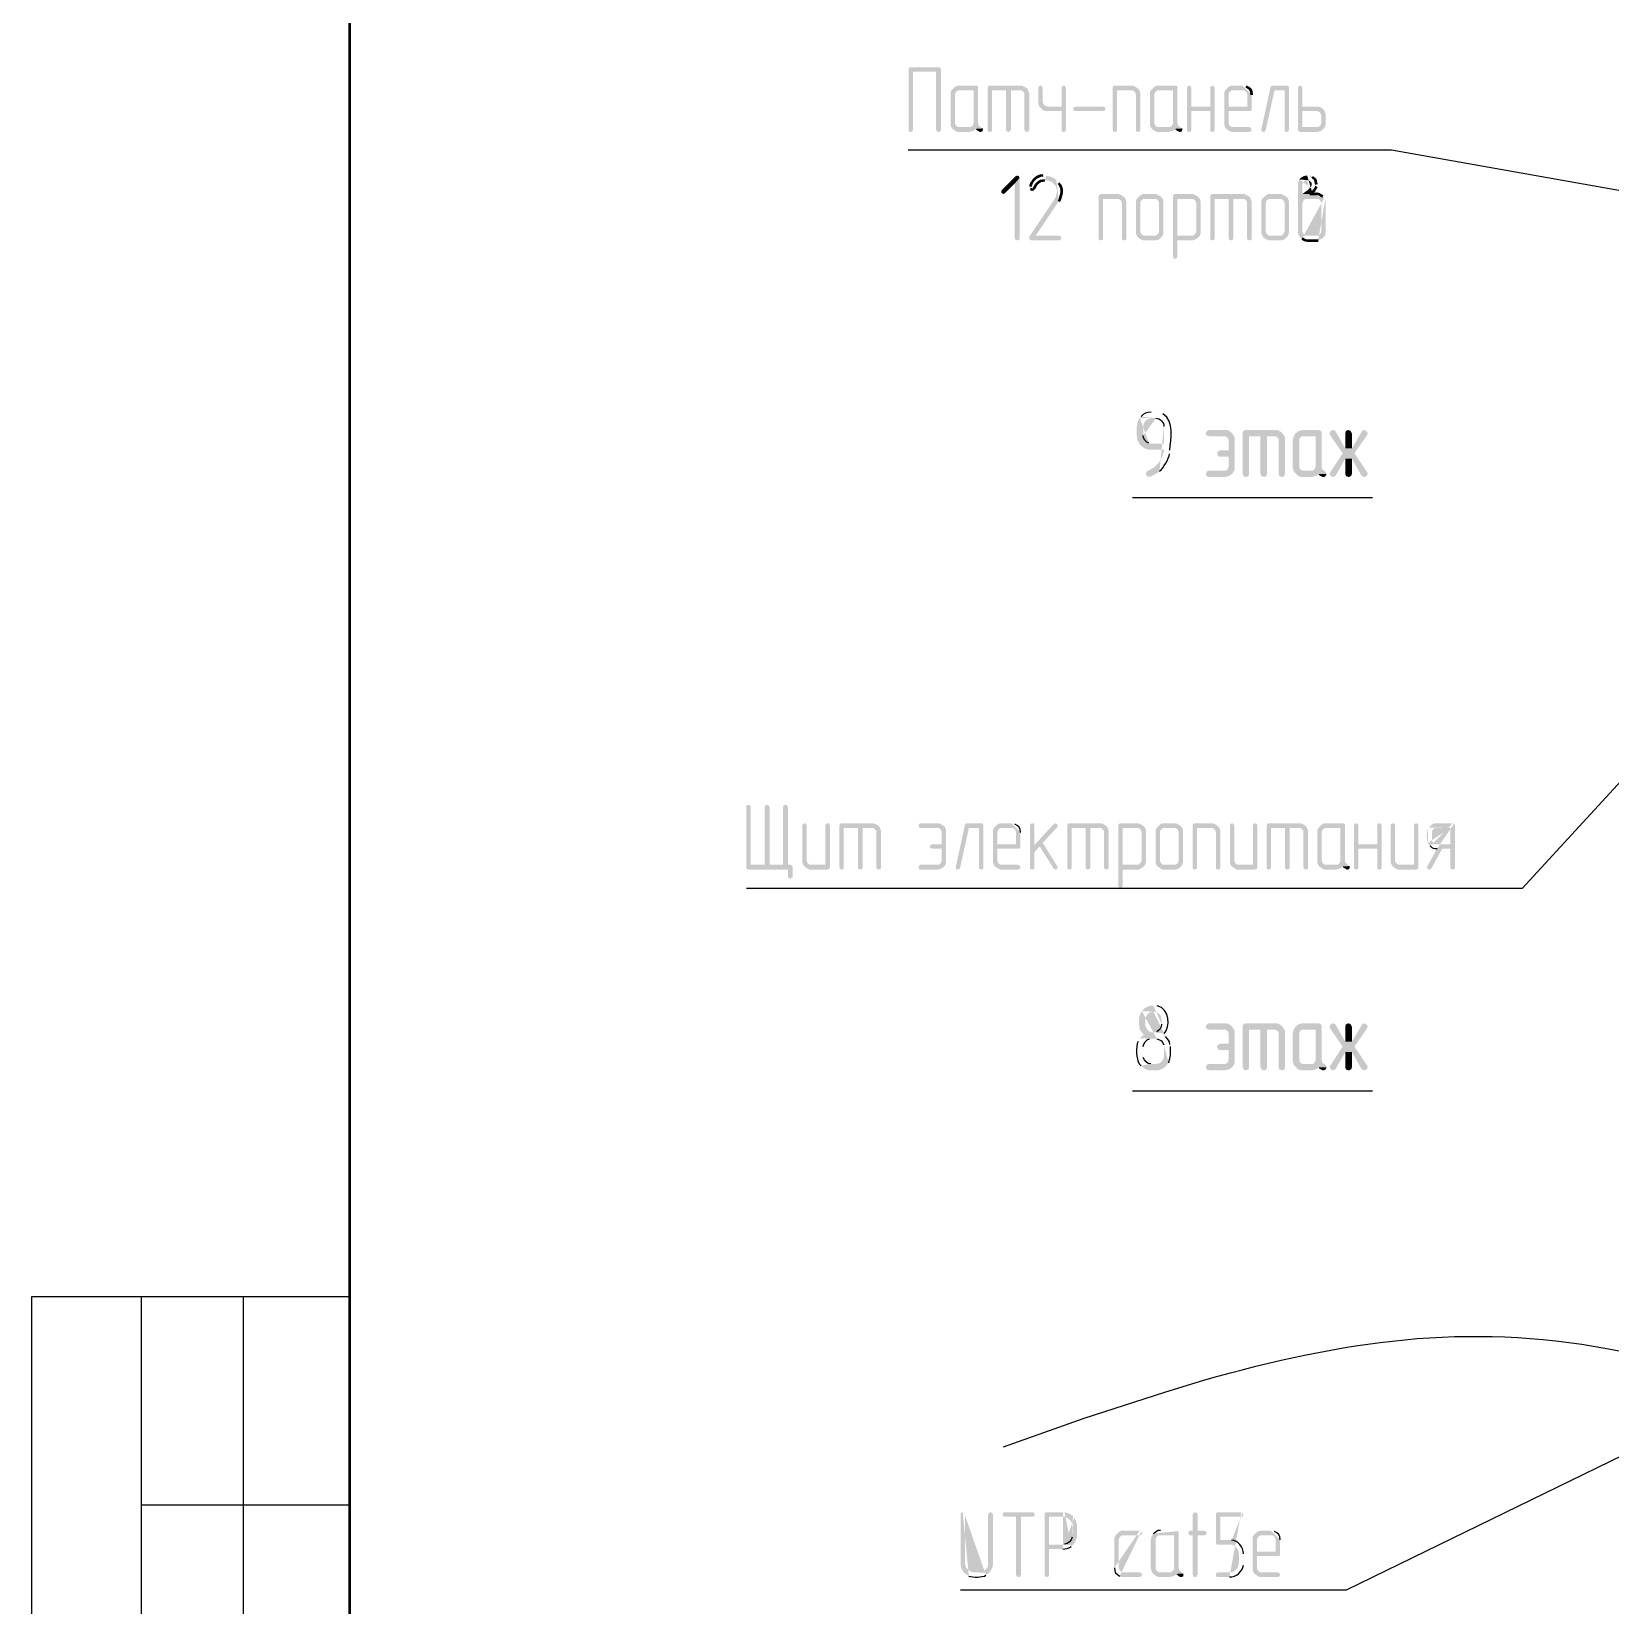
# Model space of a CAD drawing. Header units: millimetres. Extents: x -211 to 10565, y -2293 to 2244.
# Drawn here: x 4308.1 to 4384.6, y -606 to -529.9 of the extents above; entities that cross this region are included whole.
import ezdxf

# ---------------------------------------------------------------- set-up
doc = ezdxf.new("R2010")
doc.units = ezdxf.units.MM
doc.layers.add('PDF _Геометрия', color=7, linetype='Continuous')
doc.layers.add('PDF _Сплошная заливка', color=7, linetype='Continuous')

msp = doc.modelspace()

# ---------------------------------------------------------------- hatches: boundary and pattern name
at = {"layer": 'PDF _Сплошная заливка', "transparency": 33554559}
for points in [[(4352.052, -531.587), (4350.677, -531.587), (4350.613, -531.608), (4350.592, -531.693), (4350.592, -534.613), (4350.613, -534.698), (4350.698, -534.719), (4350.783, -534.698), (4350.804, -534.613), (4350.804, -531.799), (4351.925, -531.799), (4352.158, -531.693), (4352.158, -531.672), (4352.116, -531.608)], [(4352.158, -531.693), (4351.925, -531.799), (4351.925, -534.613), (4351.968, -534.698), (4352.052, -534.719), (4352.116, -534.698), (4352.137, -534.698), (4352.158, -534.613)], [(4353.851, -532.476), (4352.962, -532.476), (4352.878, -532.518), (4352.814, -532.561), (4352.751, -532.624), (4352.687, -532.688), (4353.745, -532.709), (4353.745, -534.275), (4353.724, -534.359), (4353.682, -534.423), (4353.597, -534.486), (4353.068, -534.486), (4354.105, -534.507), (4354.063, -534.465), (4353.999, -534.402), (4353.978, -534.359), (4353.957, -534.275), (4353.957, -532.561), (4353.936, -532.497)], [(4355.988, -532.476), (4354.507, -532.476), (4354.443, -532.518), (4354.422, -532.582), (4354.422, -534.613), (4354.443, -534.698), (4354.528, -534.719), (4354.613, -534.698), (4354.634, -534.613), (4354.634, -532.709), (4355.988, -532.709), (4356.369, -532.666), (4356.306, -532.603), (4356.242, -532.561), (4356.157, -532.518), (4356.073, -532.476)], [(4356.983, -532.476), (4356.898, -532.518), (4356.877, -532.582), (4356.877, -533.344), (4356.898, -533.428), (4356.94, -533.513), (4357.321, -533.492), (4357.237, -533.471), (4357.152, -533.428), (4357.11, -533.344), (4357.088, -533.259), (4357.088, -532.582), (4357.046, -532.497)], [(4358.104, -532.476), (4358.02, -532.518), (4357.998, -532.582), (4357.998, -533.492), (4357.321, -533.492), (4356.94, -533.513), (4357.004, -533.576), (4357.067, -533.64), (4357.131, -533.682), (4357.215, -533.703), (4357.998, -533.703), (4357.998, -534.613), (4358.02, -534.698), (4358.104, -534.719), (4358.189, -534.698), (4358.21, -534.613), (4358.21, -532.582), (4358.168, -532.497)], [(4361.363, -532.476), (4360.559, -532.476), (4360.495, -532.518), (4360.474, -532.582), (4360.474, -534.613), (4360.495, -534.698), (4360.58, -534.719), (4360.665, -534.698), (4360.686, -534.613), (4360.686, -532.709), (4361.363, -532.709), (4361.744, -532.666), (4361.68, -532.603), (4361.617, -532.561), (4361.448, -532.476)], [(4363.5, -532.476), (4362.611, -532.476), (4362.527, -532.518), (4362.463, -532.561), (4362.4, -532.624), (4362.336, -532.688), (4363.394, -532.709), (4363.394, -534.275), (4363.373, -534.359), (4363.331, -534.423), (4363.246, -534.486), (4362.717, -534.486), (4363.754, -534.507), (4363.712, -534.465), (4363.648, -534.402), (4363.627, -534.359), (4363.606, -534.275), (4363.606, -532.561), (4363.585, -532.497)], [(4364.177, -532.476), (4364.093, -532.518), (4364.071, -532.582), (4364.071, -534.613), (4364.093, -534.698), (4364.177, -534.719), (4364.262, -534.698), (4364.283, -534.613), (4364.283, -533.703), (4365.193, -533.703), (4364.283, -533.492), (4364.283, -532.582), (4364.241, -532.497)], [(4365.299, -532.476), (4365.214, -532.518), (4365.193, -532.582), (4365.193, -533.492), (4364.283, -533.492), (4365.193, -533.703), (4365.193, -534.613), (4365.214, -534.698), (4365.299, -534.719), (4365.383, -534.698), (4365.405, -534.613), (4365.405, -532.582), (4365.362, -532.497)], [(4368.896, -532.476), (4368.219, -532.476), (4368.155, -532.497), (4368.113, -532.561), (4367.669, -534.592), (4367.669, -534.613), (4367.69, -534.698), (4367.774, -534.719), (4367.838, -534.698), (4367.88, -534.634), (4368.303, -532.709), (4368.79, -532.709), (4369.002, -532.582), (4369.002, -532.561), (4368.981, -532.497)], [(4369.002, -532.582), (4368.79, -532.709), (4368.79, -534.613), (4368.811, -534.698), (4368.896, -534.719), (4368.981, -534.698), (4369.002, -534.613)], [(4369.552, -532.476), (4369.467, -532.518), (4369.446, -532.582), (4369.446, -534.634), (4369.467, -534.698), (4369.552, -534.719), (4370.42, -534.719), (4370.504, -534.677), (4370.589, -534.656), (4370.716, -534.529), (4369.658, -534.486), (4369.658, -533.703), (4370.335, -533.703), (4370.716, -533.682), (4370.589, -533.555), (4370.504, -533.513), (4370.42, -533.492), (4369.658, -533.492), (4369.658, -532.582), (4369.615, -532.497)], [(4352.687, -532.688), (4352.645, -532.751), (4352.624, -532.836), (4352.624, -534.359), (4352.645, -534.444), (4352.687, -534.529), (4352.751, -534.592), (4352.814, -534.634), (4352.878, -534.677), (4352.962, -534.719), (4353.534, -534.719), (4353.703, -534.677), (4353.787, -534.634), (4353.851, -534.571), (4354.189, -534.55), (4354.105, -534.507), (4353.068, -534.486), (4352.983, -534.486), (4352.899, -534.423), (4352.856, -534.359), (4352.835, -534.275), (4352.835, -532.92), (4352.856, -532.836), (4352.899, -532.772), (4352.983, -532.709), (4353.745, -532.709)], [(4355.544, -532.709), (4355.311, -532.709), (4355.311, -534.613), (4355.353, -534.698), (4355.417, -534.719), (4355.501, -534.698), (4355.544, -534.613)], [(4356.369, -532.666), (4355.988, -532.709), (4356.073, -532.709), (4356.2, -532.836), (4356.2, -534.613), (4356.242, -534.698), (4356.327, -534.719), (4356.39, -534.698), (4356.411, -534.698), (4356.432, -534.613), (4356.432, -532.836), (4356.39, -532.751)], [(4361.744, -532.666), (4361.363, -532.709), (4361.448, -532.709), (4361.532, -532.772), (4361.574, -532.836), (4361.596, -532.92), (4361.596, -534.613), (4361.617, -534.698), (4361.701, -534.719), (4361.786, -534.698), (4361.807, -534.613), (4361.807, -532.836), (4361.786, -532.751)], [(4362.336, -532.688), (4362.294, -532.751), (4362.273, -532.836), (4362.273, -534.359), (4362.294, -534.444), (4362.336, -534.529), (4362.4, -534.592), (4362.463, -534.634), (4362.527, -534.677), (4362.611, -534.719), (4363.183, -534.719), (4363.352, -534.677), (4363.437, -534.634), (4363.5, -534.571), (4363.839, -534.55), (4363.754, -534.507), (4362.717, -534.486), (4362.632, -534.486), (4362.548, -534.423), (4362.506, -534.359), (4362.484, -534.275), (4362.484, -532.92), (4362.506, -532.836), (4362.548, -532.772), (4362.632, -532.709), (4363.394, -532.709)], [(4365.934, -532.688), (4365.891, -532.751), (4365.87, -532.836), (4365.87, -534.359), (4365.891, -534.444), (4365.934, -534.529), (4365.997, -534.592), (4366.06, -534.634), (4366.145, -534.677), (4366.209, -534.719), (4367.097, -534.719), (4367.182, -534.677), (4367.203, -534.613), (4367.161, -534.529), (4367.097, -534.486), (4366.23, -534.486), (4366.145, -534.423), (4366.103, -534.359), (4366.082, -534.275), (4366.082, -533.703), (4367.118, -533.703), (4367.182, -533.682), (4367.203, -533.598), (4366.082, -533.492), (4366.082, -532.92), (4366.103, -532.836), (4366.145, -532.772), (4366.23, -532.709), (4366.759, -532.709)], [(4360.009, -533.703), (4358.675, -533.703), (4358.591, -533.682), (4358.549, -533.598), (4358.591, -533.534), (4358.654, -533.492), (4360.009, -533.492), (4360.093, -533.513), (4360.114, -533.598), (4360.093, -533.682)], [(4370.716, -533.682), (4370.335, -533.703), (4370.42, -533.724), (4370.504, -533.767), (4370.546, -533.851), (4370.568, -533.936), (4370.568, -534.275), (4370.546, -534.359), (4370.504, -534.423), (4370.42, -534.486), (4369.658, -534.486), (4370.716, -534.529), (4370.758, -534.444), (4370.779, -534.359), (4370.779, -533.851), (4370.758, -533.767)], [(4354.189, -534.55), (4353.851, -534.571), (4353.872, -534.613), (4353.936, -534.656), (4353.978, -534.677), (4354.041, -534.719), (4354.084, -534.719), (4354.168, -534.698), (4354.189, -534.613)], [(4363.839, -534.55), (4363.5, -534.571), (4363.521, -534.613), (4363.585, -534.656), (4363.627, -534.677), (4363.691, -534.719), (4363.733, -534.719), (4363.817, -534.698), (4363.839, -534.613)], [(4355.861, -536.835), (4355.777, -536.856), (4355.099, -537.533), (4355.078, -537.618), (4355.099, -537.681), (4355.184, -537.724), (4355.269, -537.681), (4355.734, -537.216), (4355.967, -536.941), (4355.925, -536.856)], [(4355.967, -536.941), (4355.734, -537.216), (4355.734, -539.861), (4355.777, -539.946), (4355.861, -539.967), (4355.925, -539.946), (4355.946, -539.946), (4355.967, -539.861)], [(4360.686, -537.724), (4359.882, -537.724), (4359.818, -537.766), (4359.797, -537.83), (4359.797, -539.861), (4359.818, -539.946), (4359.903, -539.967), (4359.987, -539.946), (4360.009, -539.861), (4360.009, -537.957), (4360.686, -537.957), (4361.067, -537.914), (4361.003, -537.851), (4360.94, -537.808), (4360.77, -537.724)], [(4361.067, -537.914), (4360.686, -537.957), (4360.77, -537.957), (4360.855, -538.02), (4360.897, -538.084), (4360.918, -538.168), (4360.918, -539.861), (4360.94, -539.946), (4361.024, -539.967), (4361.109, -539.946), (4361.13, -539.861), (4361.13, -538.084), (4361.109, -537.999)], [(4361.659, -537.935), (4361.617, -537.999), (4361.596, -538.084), (4361.596, -539.607), (4361.617, -539.692), (4361.659, -539.776), (4362.04, -539.734), (4361.955, -539.734), (4361.871, -539.671), (4361.828, -539.607), (4361.807, -539.522), (4361.807, -538.168), (4361.828, -538.084), (4361.871, -538.02), (4361.955, -537.957), (4362.484, -537.957)], [(4362.484, -537.724), (4361.934, -537.724), (4361.85, -537.766), (4361.786, -537.808), (4361.659, -537.935), (4362.484, -537.957), (4362.569, -537.957), (4362.654, -538.02), (4362.696, -538.084), (4362.717, -538.168), (4362.717, -539.522), (4362.696, -539.607), (4362.654, -539.671), (4362.569, -539.734), (4362.04, -539.734), (4361.659, -539.776), (4361.723, -539.84), (4361.786, -539.882), (4361.85, -539.924), (4361.934, -539.967), (4362.569, -539.967), (4362.654, -539.946), (4362.738, -539.903), (4362.802, -539.84), (4362.865, -539.776), (4362.908, -539.692), (4362.929, -539.607), (4362.929, -538.084), (4362.908, -537.999), (4362.865, -537.914), (4362.802, -537.851), (4362.738, -537.808), (4362.569, -537.724)], [(4364.283, -537.724), (4363.479, -537.724), (4363.415, -537.766), (4363.394, -537.83), (4363.394, -540.75), (4363.415, -540.834), (4363.5, -540.856), (4363.564, -540.834), (4363.606, -540.75), (4363.606, -539.967), (4364.368, -539.967), (4364.537, -539.882), (4364.6, -539.84), (4364.664, -539.776), (4363.606, -539.734), (4363.606, -537.957), (4364.283, -537.957), (4364.664, -537.914), (4364.6, -537.851), (4364.537, -537.808), (4364.368, -537.724)], [(4364.664, -537.914), (4364.283, -537.957), (4364.368, -537.957), (4364.452, -538.02), (4364.495, -538.084), (4364.516, -538.168), (4364.516, -539.522), (4364.495, -539.607), (4364.368, -539.734), (4363.606, -539.734), (4364.664, -539.776), (4364.706, -539.692), (4364.727, -539.607), (4364.727, -538.084), (4364.706, -537.999)], [(4366.759, -537.724), (4365.278, -537.724), (4365.214, -537.766), (4365.193, -537.83), (4365.193, -539.861), (4365.214, -539.946), (4365.299, -539.967), (4365.383, -539.946), (4365.405, -539.861), (4365.405, -537.957), (4366.759, -537.957), (4367.14, -537.914), (4367.076, -537.851), (4367.013, -537.808), (4366.843, -537.724)], [(4366.314, -537.957), (4366.082, -537.957), (4366.082, -539.861), (4366.124, -539.946), (4366.187, -539.967), (4366.272, -539.946), (4366.314, -539.861)], [(4367.14, -537.914), (4366.759, -537.957), (4366.843, -537.957), (4366.97, -538.084), (4366.97, -539.861), (4367.013, -539.946), (4367.097, -539.967), (4367.161, -539.946), (4367.182, -539.946), (4367.203, -539.861), (4367.203, -538.084), (4367.161, -537.999)], [(4367.732, -537.935), (4367.69, -537.999), (4367.669, -538.084), (4367.669, -539.607), (4367.69, -539.692), (4367.732, -539.776), (4368.113, -539.734), (4368.028, -539.734), (4367.944, -539.671), (4367.901, -539.607), (4367.88, -539.522), (4367.88, -538.168), (4367.901, -538.084), (4367.944, -538.02), (4368.028, -537.957), (4368.557, -537.957)], [(4368.557, -537.724), (4368.007, -537.724), (4367.923, -537.766), (4367.859, -537.808), (4367.732, -537.935), (4368.557, -537.957), (4368.642, -537.957), (4368.727, -538.02), (4368.769, -538.084), (4368.79, -538.168), (4368.79, -539.522), (4368.769, -539.607), (4368.727, -539.671), (4368.642, -539.734), (4368.113, -539.734), (4367.732, -539.776), (4367.796, -539.84), (4367.923, -539.924), (4368.007, -539.967), (4368.642, -539.967), (4368.727, -539.946), (4368.811, -539.903), (4368.938, -539.776), (4368.981, -539.692), (4369.002, -539.607), (4369.002, -538.084), (4368.981, -537.999), (4368.938, -537.914), (4368.875, -537.851), (4368.811, -537.808), (4368.642, -537.724)], [(4365.912, -549.15), (4365.087, -549.15), (4365.024, -549.214), (4364.981, -549.299), (4364.981, -549.341), (4365.024, -549.404), (4365.045, -549.426), (4365.151, -549.447), (4365.912, -549.447), (4365.955, -549.468), (4366.018, -549.51), (4366.06, -549.552), (4366.082, -549.637), (4366.082, -550.124), (4365.68, -550.124), (4365.637, -550.145), (4365.574, -550.187), (4365.553, -550.208), (4365.531, -550.272), (4365.531, -550.314), (4365.574, -550.399), (4365.595, -550.42), (4365.68, -550.441), (4366.082, -550.441), (4366.082, -550.928), (4366.06, -550.991), (4366.018, -551.055), (4365.997, -551.076), (4365.912, -551.118), (4365.087, -551.118), (4365.024, -551.161), (4365.024, -551.182), (4364.981, -551.266), (4364.981, -551.288), (4365.024, -551.372), (4365.045, -551.393), (4365.151, -551.415), (4365.934, -551.415), (4366.018, -551.393), (4366.103, -551.372), (4366.166, -551.33), (4366.251, -551.266), (4366.272, -551.266), (4366.314, -551.182), (4366.357, -551.118), (4366.378, -551.034), (4366.378, -549.51), (4366.336, -549.426), (4366.251, -549.299), (4366.23, -549.277), (4366.145, -549.214), (4366.082, -549.172), (4365.997, -549.15)], [(4368.325, -549.15), (4366.907, -549.15), (4366.822, -549.172), (4366.78, -549.214), (4366.759, -549.299), (4366.759, -551.266), (4366.822, -551.393), (4366.843, -551.393), (4366.928, -551.415), (4366.949, -551.415), (4367.034, -551.372), (4367.055, -551.351), (4367.076, -551.266), (4367.076, -549.447), (4368.325, -549.447), (4368.769, -549.426), (4368.727, -549.362), (4368.663, -549.299), (4368.663, -549.277), (4368.579, -549.214), (4368.515, -549.172), (4368.43, -549.15)], [(4367.944, -549.447), (4367.626, -549.447), (4367.626, -551.266), (4367.648, -551.309), (4367.69, -551.393), (4367.711, -551.393), (4367.796, -551.415), (4367.817, -551.415), (4367.901, -551.372), (4367.923, -551.351), (4367.944, -551.266)], [(4368.769, -549.426), (4368.325, -549.447), (4368.388, -549.468), (4368.452, -549.51), (4368.494, -549.552), (4368.515, -549.637), (4368.515, -551.309), (4368.557, -551.393), (4368.579, -551.393), (4368.663, -551.415), (4368.706, -551.415), (4368.769, -551.372), (4368.79, -551.351), (4368.811, -551.266), (4368.811, -549.51)], [(4369.277, -549.383), (4369.235, -549.468), (4369.213, -549.552), (4369.192, -549.637), (4369.192, -550.97), (4369.213, -551.055), (4369.235, -551.139), (4369.277, -551.203), (4369.362, -551.288), (4369.425, -551.351), (4369.51, -551.393), (4369.594, -551.415), (4370.144, -551.415), (4370.229, -551.393), (4370.314, -551.372), (4370.377, -551.33), (4370.441, -551.266), (4370.822, -551.266), (4370.822, -551.245), (4370.779, -551.161), (4370.716, -551.118), (4369.679, -551.118), (4369.637, -551.097), (4369.552, -551.055), (4369.531, -551.013), (4369.51, -550.928), (4369.51, -549.574), (4369.552, -549.51), (4369.594, -549.468), (4369.679, -549.447), (4370.293, -549.447)], [(4370.441, -549.15), (4369.637, -549.15), (4369.552, -549.172), (4369.467, -549.193), (4369.404, -549.235), (4369.34, -549.299), (4369.319, -549.299), (4369.277, -549.383), (4370.293, -549.447), (4370.293, -550.928), (4370.271, -550.991), (4370.229, -551.055), (4370.208, -551.076), (4370.123, -551.118), (4369.679, -551.118), (4370.716, -551.118), (4370.695, -551.118), (4370.631, -551.055), (4370.61, -551.013), (4370.589, -550.928), (4370.589, -549.299), (4370.568, -549.214), (4370.525, -549.172)], [(4371.139, -549.15), (4371.097, -549.15), (4371.012, -549.214), (4370.97, -549.299), (4370.97, -549.341), (4370.991, -549.383), (4371.605, -550.272), (4372.049, -550.039), (4371.731, -550.039), (4371.266, -549.214), (4371.224, -549.172)], [(4372.641, -549.15), (4372.557, -549.172), (4372.536, -549.214), (4372.049, -550.039), (4371.605, -550.272), (4371.012, -551.182), (4370.97, -551.245), (4371.033, -551.372), (4371.054, -551.393), (4371.139, -551.415), (4371.202, -551.393), (4371.266, -551.351), (4371.731, -550.526), (4372.049, -550.526), (4372.176, -550.272), (4372.789, -549.383), (4372.811, -549.299), (4372.811, -549.256), (4372.747, -549.193), (4372.726, -549.172)], [(4371.88, -549.15), (4371.858, -549.15), (4371.774, -549.193), (4371.753, -549.214), (4371.731, -549.299), (4371.731, -550.039), (4372.049, -550.039), (4372.049, -549.299), (4372.028, -549.256), (4371.985, -549.193), (4371.964, -549.172)], [(4372.049, -550.526), (4371.731, -550.526), (4371.731, -551.309), (4371.795, -551.393), (4371.88, -551.415), (4371.922, -551.415), (4372.007, -551.372), (4372.028, -551.351), (4372.049, -551.266)], [(4372.176, -550.272), (4372.049, -550.526), (4372.514, -551.351), (4372.578, -551.393), (4372.641, -551.415), (4372.684, -551.415), (4372.747, -551.372), (4372.789, -551.351), (4372.811, -551.266), (4372.811, -551.224), (4372.789, -551.182)], [(4370.822, -551.266), (4370.441, -551.266), (4370.441, -551.288), (4370.504, -551.351), (4370.546, -551.372), (4370.631, -551.415), (4370.716, -551.415), (4370.779, -551.372), (4370.8, -551.351)], [(4342.847, -567.285), (4342.763, -567.306), (4342.742, -567.391), (4342.742, -570.332), (4342.763, -570.395), (4342.847, -570.417), (4344.752, -570.417), (4344.752, -570.755), (4344.794, -570.84), (4344.858, -570.861), (4344.942, -570.819), (4344.985, -570.755), (4344.985, -570.29), (4344.942, -570.205), (4344.858, -570.184), (4342.953, -570.184), (4342.953, -567.391), (4342.911, -567.306)], [(4343.736, -567.285), (4343.673, -567.306), (4343.63, -567.391), (4343.63, -570.184), (4342.953, -570.184), (4343.863, -570.184), (4343.863, -567.391), (4343.821, -567.306)], [(4344.646, -567.285), (4344.561, -567.306), (4344.519, -567.391), (4344.519, -570.184), (4343.863, -570.184), (4344.752, -570.184), (4344.752, -567.391), (4344.71, -567.306)], [(4345.556, -568.174), (4345.471, -568.216), (4345.45, -568.279), (4345.45, -570.057), (4345.471, -570.142), (4345.514, -570.226), (4345.895, -570.184), (4345.81, -570.184), (4345.725, -570.12), (4345.683, -570.057), (4345.662, -569.972), (4345.662, -568.279), (4345.62, -568.195)], [(4346.678, -568.174), (4346.593, -568.216), (4346.572, -568.279), (4346.572, -570.184), (4345.895, -570.184), (4345.514, -570.226), (4345.577, -570.29), (4345.641, -570.332), (4345.704, -570.374), (4345.789, -570.417), (4346.699, -570.417), (4346.762, -570.374), (4346.783, -570.311), (4346.783, -568.279), (4346.741, -568.195)], [(4348.815, -568.174), (4347.334, -568.174), (4347.27, -568.216), (4347.249, -568.279), (4347.249, -570.311), (4347.27, -570.395), (4347.355, -570.417), (4347.439, -570.395), (4347.46, -570.311), (4347.46, -568.406), (4348.815, -568.406), (4349.196, -568.364), (4349.132, -568.301), (4349.069, -568.258), (4348.899, -568.174)], [(4348.37, -568.406), (4348.138, -568.406), (4348.138, -570.311), (4348.18, -570.395), (4348.243, -570.417), (4348.328, -570.395), (4348.37, -570.311)], [(4349.196, -568.364), (4348.815, -568.406), (4348.899, -568.406), (4348.963, -568.47), (4349.026, -568.533), (4349.026, -570.311), (4349.069, -570.395), (4349.153, -570.417), (4349.217, -570.395), (4349.238, -570.395), (4349.259, -570.311), (4349.259, -568.533), (4349.217, -568.449)], [(4351.968, -568.174), (4351.164, -568.174), (4351.1, -568.216), (4351.079, -568.279), (4351.1, -568.364), (4351.185, -568.406), (4352.052, -568.406), (4352.137, -568.47), (4352.179, -568.533), (4352.2, -568.618), (4352.2, -569.189), (4351.735, -569.189), (4351.65, -569.232), (4351.629, -569.295), (4351.65, -569.38), (4351.671, -569.38), (4351.735, -569.401), (4352.2, -569.401), (4352.2, -569.972), (4352.179, -570.057), (4352.137, -570.12), (4352.052, -570.184), (4351.164, -570.184), (4351.1, -570.226), (4351.079, -570.311), (4351.1, -570.395), (4351.185, -570.417), (4352.052, -570.417), (4352.137, -570.374), (4352.222, -570.353), (4352.285, -570.29), (4352.349, -570.226), (4352.391, -570.142), (4352.412, -570.057), (4352.412, -568.533), (4352.391, -568.449), (4352.349, -568.364), (4352.285, -568.301), (4352.222, -568.258), (4352.137, -568.216), (4352.052, -568.174)], [(4354.105, -568.174), (4353.428, -568.174), (4353.364, -568.195), (4353.322, -568.258), (4352.878, -570.29), (4352.878, -570.311), (4352.899, -570.395), (4352.983, -570.417), (4353.047, -570.395), (4353.089, -570.332), (4353.512, -568.406), (4353.999, -568.406), (4354.211, -568.279), (4354.211, -568.258), (4354.189, -568.195)], [(4354.211, -568.279), (4353.999, -568.406), (4353.999, -570.311), (4354.02, -570.395), (4354.105, -570.417), (4354.189, -570.395), (4354.211, -570.311)], [(4354.74, -568.385), (4354.697, -568.449), (4354.676, -568.533), (4354.676, -570.057), (4354.697, -570.142), (4354.74, -570.226), (4354.803, -570.29), (4354.867, -570.332), (4354.951, -570.374), (4355.015, -570.417), (4355.903, -570.417), (4355.988, -570.374), (4356.009, -570.311), (4355.967, -570.226), (4355.903, -570.184), (4355.036, -570.184), (4354.951, -570.12), (4354.909, -570.057), (4354.888, -569.972), (4354.888, -569.401), (4355.925, -569.401), (4355.988, -569.38), (4356.009, -569.295), (4354.888, -569.189), (4354.888, -568.618), (4354.909, -568.533), (4354.951, -568.47), (4355.036, -568.406), (4355.565, -568.406)], [(4356.581, -568.174), (4356.496, -568.216), (4356.475, -568.279), (4356.475, -570.311), (4356.496, -570.395), (4356.581, -570.417), (4356.665, -570.395), (4356.686, -570.311), (4356.686, -569.57), (4356.94, -569.295), (4356.686, -569.232), (4356.686, -568.279), (4356.665, -568.195)], [(4357.702, -568.174), (4357.617, -568.216), (4356.686, -569.232), (4356.94, -569.295), (4357.617, -570.374), (4357.639, -570.395), (4357.702, -570.417), (4357.787, -570.395), (4357.808, -570.311), (4357.787, -570.247), (4357.088, -569.126), (4357.787, -568.364), (4357.808, -568.301), (4357.808, -568.279), (4357.787, -568.216)], [(4359.839, -568.174), (4358.358, -568.174), (4358.295, -568.216), (4358.273, -568.279), (4358.273, -570.311), (4358.295, -570.395), (4358.379, -570.417), (4358.464, -570.395), (4358.485, -570.311), (4358.485, -568.406), (4359.839, -568.406), (4360.22, -568.364), (4360.157, -568.301), (4360.093, -568.258), (4359.924, -568.174)], [(4359.395, -568.406), (4359.162, -568.406), (4359.162, -570.311), (4359.204, -570.395), (4359.268, -570.417), (4359.353, -570.395), (4359.395, -570.311)], [(4360.22, -568.364), (4359.839, -568.406), (4359.924, -568.406), (4359.987, -568.47), (4360.051, -568.533), (4360.051, -570.311), (4360.093, -570.395), (4360.178, -570.417), (4360.241, -570.395), (4360.263, -570.395), (4360.284, -570.311), (4360.284, -568.533), (4360.241, -568.449)], [(4361.638, -568.174), (4360.834, -568.174), (4360.77, -568.216), (4360.749, -568.279), (4360.749, -571.2), (4360.77, -571.284), (4360.855, -571.305), (4360.918, -571.284), (4360.961, -571.2), (4360.961, -570.417), (4361.723, -570.417), (4361.892, -570.332), (4361.955, -570.29), (4362.019, -570.226), (4360.961, -570.184), (4360.961, -568.406), (4361.638, -568.406), (4362.019, -568.364), (4361.955, -568.301), (4361.892, -568.258), (4361.723, -568.174)], [(4362.019, -568.364), (4361.638, -568.406), (4361.723, -568.406), (4361.807, -568.47), (4361.85, -568.533), (4361.871, -568.618), (4361.871, -569.972), (4361.85, -570.057), (4361.786, -570.12), (4361.723, -570.184), (4360.961, -570.184), (4362.019, -570.226), (4362.061, -570.142), (4362.082, -570.057), (4362.082, -568.533), (4362.061, -568.449)], [(4362.611, -568.385), (4362.569, -568.449), (4362.548, -568.533), (4362.548, -570.057), (4362.569, -570.142), (4362.611, -570.226), (4362.992, -570.184), (4362.908, -570.184), (4362.823, -570.12), (4362.781, -570.057), (4362.759, -569.972), (4362.759, -568.618), (4362.781, -568.533), (4362.823, -568.47), (4362.908, -568.406), (4363.437, -568.406)], [(4363.437, -568.174), (4362.886, -568.174), (4362.802, -568.216), (4362.738, -568.258), (4362.611, -568.385), (4363.437, -568.406), (4363.521, -568.406), (4363.606, -568.47), (4363.648, -568.533), (4363.669, -568.618), (4363.669, -569.972), (4363.648, -570.057), (4363.606, -570.12), (4363.521, -570.184), (4362.992, -570.184), (4362.611, -570.226), (4362.675, -570.29), (4362.738, -570.332), (4362.802, -570.374), (4362.886, -570.417), (4363.521, -570.417), (4363.606, -570.395), (4363.691, -570.353), (4363.817, -570.226), (4363.86, -570.142), (4363.881, -570.057), (4363.881, -568.533), (4363.86, -568.449), (4363.817, -568.364), (4363.754, -568.301), (4363.691, -568.258), (4363.606, -568.216), (4363.521, -568.174)], [(4365.235, -568.174), (4364.431, -568.174), (4364.368, -568.216), (4364.346, -568.279), (4364.346, -570.311), (4364.368, -570.395), (4364.452, -570.417), (4364.537, -570.395), (4364.558, -570.311), (4364.558, -568.406), (4365.235, -568.406), (4365.616, -568.364), (4365.553, -568.301), (4365.489, -568.258), (4365.405, -568.216), (4365.32, -568.174)], [(4365.616, -568.364), (4365.235, -568.406), (4365.32, -568.406), (4365.405, -568.47), (4365.447, -568.533), (4365.468, -568.618), (4365.468, -570.311), (4365.489, -570.395), (4365.574, -570.417), (4365.658, -570.395), (4365.68, -570.311), (4365.68, -568.533), (4365.658, -568.449)], [(4366.251, -568.174), (4366.166, -568.216), (4366.145, -568.279), (4366.145, -570.057), (4366.166, -570.142), (4366.209, -570.226), (4366.589, -570.184), (4366.505, -570.184), (4366.42, -570.12), (4366.378, -570.057), (4366.357, -569.972), (4366.357, -568.279), (4366.314, -568.195)], [(4367.372, -568.174), (4367.288, -568.216), (4367.267, -568.279), (4367.267, -570.184), (4366.589, -570.184), (4366.209, -570.226), (4366.272, -570.29), (4366.399, -570.374), (4366.484, -570.417), (4367.394, -570.417), (4367.457, -570.374), (4367.478, -570.311), (4367.478, -568.279), (4367.436, -568.195)], [(4369.488, -568.174), (4368.007, -568.174), (4367.944, -568.216), (4367.923, -568.279), (4367.923, -570.311), (4367.944, -570.395), (4368.028, -570.417), (4368.113, -570.395), (4368.134, -570.311), (4368.134, -568.406), (4369.488, -568.406), (4369.869, -568.364), (4369.806, -568.301), (4369.742, -568.258), (4369.573, -568.174)], [(4369.044, -568.406), (4368.811, -568.406), (4368.811, -570.311), (4368.854, -570.395), (4368.917, -570.417), (4369.002, -570.395), (4369.044, -570.311)], [(4369.869, -568.364), (4369.488, -568.406), (4369.573, -568.406), (4369.637, -568.47), (4369.7, -568.533), (4369.7, -570.311), (4369.742, -570.395), (4369.827, -570.417), (4369.891, -570.395), (4369.912, -570.395), (4369.933, -570.311), (4369.933, -568.533), (4369.891, -568.449)], [(4370.441, -568.385), (4370.398, -568.449), (4370.377, -568.533), (4370.377, -570.057), (4370.398, -570.142), (4370.441, -570.226), (4370.504, -570.29), (4370.631, -570.374), (4370.716, -570.417), (4371.287, -570.417), (4371.456, -570.374), (4371.541, -570.332), (4371.605, -570.269), (4371.943, -570.247), (4371.858, -570.205), (4370.822, -570.184), (4370.737, -570.184), (4370.652, -570.12), (4370.61, -570.057), (4370.589, -569.972), (4370.589, -568.618), (4370.61, -568.533), (4370.652, -568.47), (4370.737, -568.406), (4371.499, -568.406)], [(4371.605, -568.174), (4370.716, -568.174), (4370.631, -568.216), (4370.568, -568.258), (4370.441, -568.385), (4371.499, -568.406), (4371.499, -569.972), (4371.478, -570.057), (4371.435, -570.12), (4371.351, -570.184), (4370.822, -570.184), (4371.858, -570.205), (4371.753, -570.099), (4371.731, -570.057), (4371.71, -569.972), (4371.71, -568.258), (4371.689, -568.195)], [(4372.26, -568.174), (4372.176, -568.216), (4372.155, -568.279), (4372.155, -570.311), (4372.176, -570.395), (4372.26, -570.417), (4372.345, -570.395), (4372.366, -570.311), (4372.366, -569.401), (4373.276, -569.401), (4372.366, -569.189), (4372.366, -568.279), (4372.324, -568.195)], [(4373.382, -568.174), (4373.297, -568.216), (4373.276, -568.279), (4373.276, -569.189), (4372.366, -569.189), (4373.276, -569.401), (4373.276, -570.311), (4373.297, -570.395), (4373.382, -570.417), (4373.467, -570.395), (4373.488, -570.311), (4373.488, -568.279), (4373.445, -568.195)], [(4374.038, -568.174), (4373.953, -568.216), (4373.932, -568.279), (4373.932, -570.057), (4373.953, -570.142), (4373.996, -570.226), (4374.377, -570.184), (4374.292, -570.184), (4374.207, -570.12), (4374.165, -570.057), (4374.144, -569.972), (4374.144, -568.279), (4374.101, -568.195)], [(4375.159, -568.174), (4375.075, -568.216), (4375.054, -568.279), (4375.054, -570.184), (4374.377, -570.184), (4373.996, -570.226), (4374.059, -570.29), (4374.123, -570.332), (4374.186, -570.374), (4374.271, -570.417), (4375.181, -570.417), (4375.244, -570.374), (4375.265, -570.311), (4375.265, -568.279), (4375.223, -568.195)], [(4376.175, -569.401), (4375.71, -570.247), (4375.688, -570.311), (4375.731, -570.395), (4375.815, -570.417), (4375.879, -570.395), (4375.9, -570.353), (4376.429, -569.401), (4376.81, -569.401)], [(4371.943, -570.247), (4371.605, -570.269), (4371.626, -570.311), (4371.689, -570.353), (4371.731, -570.374), (4371.795, -570.417), (4371.837, -570.417), (4371.922, -570.395), (4371.943, -570.311)], [(4365.912, -577.865), (4365.087, -577.865), (4365.024, -577.929), (4364.981, -578.013), (4364.981, -578.056), (4365.024, -578.119), (4365.045, -578.14), (4365.151, -578.161), (4365.912, -578.161), (4365.955, -578.183), (4366.018, -578.225), (4366.06, -578.267), (4366.082, -578.352), (4366.082, -578.838), (4365.68, -578.838), (4365.637, -578.86), (4365.574, -578.902), (4365.553, -578.923), (4365.531, -578.987), (4365.531, -579.029), (4365.574, -579.114), (4365.595, -579.135), (4365.68, -579.156), (4366.082, -579.156), (4366.082, -579.643), (4366.06, -579.706), (4366.018, -579.77), (4365.997, -579.791), (4365.912, -579.833), (4365.087, -579.833), (4365.024, -579.875), (4365.024, -579.897), (4364.981, -579.981), (4364.981, -580.002), (4365.024, -580.087), (4365.045, -580.108), (4365.151, -580.129), (4365.934, -580.129), (4366.018, -580.108), (4366.103, -580.087), (4366.166, -580.045), (4366.251, -579.981), (4366.272, -579.981), (4366.314, -579.897), (4366.357, -579.833), (4366.378, -579.748), (4366.378, -578.225), (4366.336, -578.14), (4366.251, -578.013), (4366.23, -577.992), (4366.145, -577.929), (4366.082, -577.886), (4365.997, -577.865)], [(4368.325, -577.865), (4366.907, -577.865), (4366.822, -577.886), (4366.78, -577.929), (4366.759, -578.013), (4366.759, -579.981), (4366.822, -580.108), (4366.843, -580.108), (4366.928, -580.129), (4366.949, -580.129), (4367.034, -580.087), (4367.055, -580.066), (4367.076, -579.981), (4367.076, -578.161), (4368.325, -578.161), (4368.769, -578.14), (4368.727, -578.077), (4368.663, -578.013), (4368.663, -577.992), (4368.579, -577.929), (4368.515, -577.886), (4368.43, -577.865)], [(4367.944, -578.161), (4367.626, -578.161), (4367.626, -579.981), (4367.69, -580.108), (4367.711, -580.108), (4367.796, -580.129), (4367.817, -580.129), (4367.901, -580.087), (4367.923, -580.066), (4367.944, -579.981)], [(4368.769, -578.14), (4368.325, -578.161), (4368.388, -578.183), (4368.452, -578.225), (4368.494, -578.267), (4368.515, -578.352), (4368.515, -580.023), (4368.557, -580.108), (4368.579, -580.108), (4368.663, -580.129), (4368.706, -580.129), (4368.769, -580.087), (4368.79, -580.066), (4368.811, -579.981), (4368.811, -578.225)], [(4369.277, -578.098), (4369.235, -578.183), (4369.213, -578.267), (4369.192, -578.352), (4369.192, -579.685), (4369.213, -579.77), (4369.235, -579.854), (4369.277, -579.918), (4369.34, -579.981), (4369.362, -580.002), (4369.425, -580.066), (4369.51, -580.108), (4369.594, -580.129), (4370.144, -580.129), (4370.314, -580.087), (4370.377, -580.045), (4370.441, -579.981), (4370.822, -579.981), (4370.822, -579.96), (4370.779, -579.875), (4370.716, -579.833), (4369.679, -579.833), (4369.637, -579.812), (4369.552, -579.77), (4369.531, -579.727), (4369.51, -579.643), (4369.51, -578.288), (4369.552, -578.225), (4369.594, -578.183), (4369.679, -578.161), (4370.293, -578.161)], [(4370.441, -577.865), (4369.637, -577.865), (4369.552, -577.886), (4369.467, -577.907), (4369.404, -577.95), (4369.34, -578.013), (4369.319, -578.013), (4369.277, -578.098), (4370.293, -578.161), (4370.293, -579.643), (4370.271, -579.706), (4370.229, -579.77), (4370.208, -579.791), (4370.123, -579.833), (4369.679, -579.833), (4370.716, -579.833), (4370.695, -579.833), (4370.631, -579.77), (4370.61, -579.727), (4370.589, -579.643), (4370.589, -578.013), (4370.568, -577.929), (4370.525, -577.886)], [(4371.139, -577.865), (4371.097, -577.865), (4371.012, -577.929), (4370.97, -578.013), (4370.97, -578.056), (4370.991, -578.098), (4371.605, -578.987), (4372.049, -578.754), (4371.731, -578.754), (4371.266, -577.929), (4371.224, -577.886)], [(4372.641, -577.865), (4372.557, -577.886), (4372.536, -577.929), (4372.049, -578.754), (4371.605, -578.987), (4371.012, -579.897), (4370.97, -579.96), (4371.033, -580.087), (4371.054, -580.108), (4371.139, -580.129), (4371.202, -580.108), (4371.266, -580.066), (4371.731, -579.241), (4372.049, -579.241), (4372.176, -578.987), (4372.789, -578.098), (4372.811, -578.013), (4372.811, -577.971), (4372.747, -577.907), (4372.726, -577.886)], [(4371.88, -577.865), (4371.858, -577.865), (4371.774, -577.907), (4371.753, -577.929), (4371.731, -578.013), (4371.731, -578.754), (4372.049, -578.754), (4372.049, -578.013), (4372.028, -577.971), (4371.985, -577.907), (4371.964, -577.886)], [(4372.049, -579.241), (4371.731, -579.241), (4371.731, -580.023), (4371.795, -580.108), (4371.88, -580.129), (4371.922, -580.129), (4372.007, -580.087), (4372.028, -580.066), (4372.049, -579.981)], [(4372.176, -578.987), (4372.049, -579.241), (4372.514, -580.066), (4372.578, -580.108), (4372.641, -580.129), (4372.684, -580.129), (4372.747, -580.087), (4372.789, -580.066), (4372.811, -579.981), (4372.811, -579.939), (4372.789, -579.897)], [(4370.822, -579.981), (4370.441, -579.981), (4370.441, -580.002), (4370.504, -580.066), (4370.631, -580.129), (4370.716, -580.129), (4370.779, -580.087), (4370.8, -580.066)], [(4354.57, -601.522), (4354.486, -601.544), (4354.443, -601.628), (4354.443, -604.083), (4354.422, -604.168), (4354.38, -604.231), (4354.253, -604.358), (4354.168, -604.4), (4354.084, -604.421), (4353.766, -604.421), (4354.486, -604.464), (4354.528, -604.4), (4354.592, -604.316), (4354.613, -604.252), (4354.655, -604.168), (4354.676, -604.083), (4354.676, -601.628), (4354.634, -601.544)], [(4356.602, -601.522), (4355.226, -601.522), (4355.163, -601.565), (4355.142, -601.628), (4355.163, -601.713), (4355.247, -601.734), (4355.798, -601.734), (4355.798, -604.548), (4355.84, -604.633), (4355.925, -604.654), (4355.988, -604.633), (4356.009, -604.633), (4356.03, -604.548), (4356.03, -601.734), (4356.602, -601.734), (4356.665, -601.713), (4356.708, -601.628), (4356.665, -601.544)], [(4364.452, -601.522), (4364.389, -601.544), (4364.346, -601.628), (4364.346, -602.411), (4364.241, -602.411), (4364.156, -602.454), (4364.135, -602.517), (4364.156, -602.602), (4364.241, -602.644), (4364.346, -602.644), (4364.346, -604.548), (4364.389, -604.633), (4364.452, -604.654), (4364.537, -604.633), (4364.579, -604.548), (4364.579, -602.644), (4364.918, -602.644), (4365.002, -602.602), (4365.024, -602.517), (4364.981, -602.454), (4364.918, -602.411), (4364.579, -602.411), (4364.579, -601.628), (4364.537, -601.544)], [(4362.4, -602.623), (4362.357, -602.686), (4362.315, -602.856), (4362.315, -604.21), (4362.357, -604.379), (4362.4, -604.464), (4362.463, -604.527), (4362.59, -604.612), (4362.675, -604.654), (4363.246, -604.654), (4363.331, -604.633), (4363.415, -604.612), (4363.5, -604.57), (4363.564, -604.506), (4363.881, -604.485), (4363.817, -604.443), (4362.781, -604.421), (4362.696, -604.421), (4362.611, -604.358), (4362.569, -604.294), (4362.548, -604.21), (4362.548, -602.856), (4362.569, -602.771), (4362.611, -602.707), (4362.675, -602.644), (4363.437, -602.644)], [(4367.309, -602.623), (4367.267, -602.686), (4367.245, -602.771), (4367.245, -604.294), (4367.267, -604.379), (4367.309, -604.464), (4367.372, -604.527), (4367.499, -604.612), (4367.584, -604.654), (4368.473, -604.654), (4368.557, -604.612), (4368.579, -604.548), (4368.536, -604.464), (4368.473, -604.421), (4367.605, -604.421), (4367.521, -604.358), (4367.478, -604.294), (4367.457, -604.21), (4367.457, -603.639), (4368.494, -603.639), (4368.557, -603.617), (4368.579, -603.533), (4367.457, -603.427), (4367.457, -602.856), (4367.478, -602.771), (4367.521, -602.707), (4367.605, -602.644), (4368.134, -602.644)], [(4363.881, -604.485), (4363.564, -604.506), (4363.585, -604.548), (4363.648, -604.591), (4363.669, -604.612), (4363.754, -604.654), (4363.796, -604.654), (4363.881, -604.633), (4363.902, -604.548)]]:
    msp.add_hatch(color=256, dxfattribs=at).paths.add_polyline_path(points)
h = msp.add_hatch(color=256, dxfattribs=at)
h.paths.add_polyline_path([(4366.759, -532.476), (4366.209, -532.476), (4366.124, -532.518), (4366.06, -532.561), (4365.934, -532.688), (4366.759, -532.709), (4366.843, -532.709), (4366.928, -532.772), (4366.97, -532.836), (4366.992, -532.92), (4366.992, -533.492), (4366.082, -533.492), (4367.203, -533.598), (4367.203, -532.92)], flags=0)
h.paths.add_polyline_path([(4366.928, -532.518), (4366.843, -532.476)], flags=0)
h = msp.add_hatch(color=256, dxfattribs=at)
h.paths.add_polyline_path([(4357.744, -537.047), (4357.194, -537.047), (4357.237, -537.068), (4357.321, -537.068), (4357.406, -537.089), (4357.448, -537.11), (4357.533, -537.152), (4357.596, -537.216), (4357.66, -537.279), (4357.723, -537.343), (4357.744, -537.428), (4357.787, -537.597), (4357.744, -537.766), (4357.723, -537.851), (4357.681, -537.935), (4356.432, -539.798), (4356.432, -539.84), (4356.454, -539.924), (4356.538, -539.967), (4357.893, -539.967), (4357.956, -539.924), (4357.998, -539.861), (4357.956, -539.776), (4357.871, -539.734), (4356.75, -539.734), (4357.871, -538.062)], flags=0)
h.paths.add_polyline_path([(4357.871, -537.195), (4357.808, -537.11)], flags=0)
h = msp.add_hatch(color=256, dxfattribs=at)
h.paths.add_polyline_path([(4357.173, -536.835), (4357.088, -536.835)], flags=0)
h.paths.add_polyline_path([(4356.475, -537.364), (4356.454, -537.406), (4356.496, -537.47)], flags=0)
h.paths.add_polyline_path([(4357.194, -537.047), (4357.744, -537.047), (4357.681, -536.983), (4357.512, -536.899), (4357.427, -536.877), (4357.258, -536.835)], flags=0)
h = msp.add_hatch(color=256, dxfattribs=at)
h.paths.add_polyline_path([(4369.51, -537.025), (4369.467, -537.089), (4369.446, -537.174), (4369.446, -539.607), (4369.467, -539.692), (4369.51, -539.755), (4369.891, -539.734), (4369.806, -539.734), (4369.721, -539.671), (4369.679, -539.607), (4369.658, -539.522), (4369.658, -538.168), (4369.679, -538.084), (4369.721, -538.02), (4369.806, -537.957), (4370.335, -537.957), (4370.716, -537.914), (4370.652, -537.851)], flags=0)
h.paths.add_polyline_path([(4370.017, -537.724), (4369.658, -537.724), (4369.658, -537.279), (4369.679, -537.174), (4369.721, -537.11), (4369.806, -537.068), (4369.891, -537.047)], flags=0)
h = msp.add_hatch(color=256, dxfattribs=at)
h.paths.add_polyline_path([(4369.891, -536.835), (4369.827, -536.835), (4369.721, -536.856), (4369.658, -536.899), (4369.573, -536.941), (4369.51, -537.025), (4369.891, -537.047), (4369.975, -537.068), (4370.039, -537.11), (4370.102, -537.174), (4370.102, -537.279), (4370.081, -537.364), (4370.06, -537.406), (4370.017, -537.449), (4369.954, -537.491), (4369.891, -537.555), (4369.827, -537.597), (4369.658, -537.724), (4370.017, -537.724), (4370.123, -537.639)], flags=0)
h.paths.add_polyline_path([(4370.335, -537.364), (4370.335, -537.258)], flags=0)
h.paths.add_polyline_path([(4370.144, -536.899), (4370.06, -536.856), (4369.975, -536.835)], flags=0)
h = msp.add_hatch(color=256, dxfattribs=at)
h.paths.add_polyline_path([(4370.716, -537.914), (4370.335, -537.957), (4370.42, -537.957), (4370.504, -538.02), (4370.546, -538.084), (4370.568, -538.168), (4370.568, -539.522), (4370.546, -539.607), (4370.504, -539.671), (4370.483, -539.671), (4370.42, -539.734), (4369.891, -539.734), (4369.51, -539.755), (4369.573, -539.84), (4369.637, -539.882)], flags=0)
h.paths.add_polyline_path([(4370.42, -539.967), (4370.589, -539.882), (4370.652, -539.84), (4370.716, -539.776), (4370.758, -539.692), (4370.779, -539.607), (4370.779, -538.084), (4370.758, -537.999)], flags=0)
h = msp.add_hatch(color=256, dxfattribs=at)
h.paths.add_polyline_path([(4361.786, -548.558), (4361.723, -548.643), (4361.701, -548.727), (4361.659, -548.791), (4361.659, -548.875), (4361.638, -548.981), (4361.638, -549.426), (4361.659, -549.531), (4361.659, -549.616), (4361.701, -549.679), (4361.786, -549.849), (4362.336, -549.806), (4362.315, -549.806), (4362.23, -549.785)], flags=0)
h.paths.add_polyline_path([(4361.955, -549.404), (4361.955, -548.939), (4361.977, -548.833), (4362.019, -548.77), (4362.061, -548.706), (4362.103, -548.664), (4362.167, -548.621), (4362.336, -548.579), (4362.569, -548.579)], flags=0)
h = msp.add_hatch(color=256, dxfattribs=at)
h.paths.add_polyline_path([(4362.569, -548.283), (4362.336, -548.283)], flags=0)
h.paths.add_polyline_path([(4361.85, -548.494), (4361.828, -548.494), (4361.786, -548.558), (4362.569, -548.579)], flags=0)
h.paths.add_polyline_path([(4362.95, -548.981), (4362.95, -549.806), (4362.336, -549.806), (4361.786, -549.849), (4361.85, -549.912), (4361.871, -549.912), (4361.934, -549.976), (4361.998, -550.018), (4362.082, -550.06), (4362.252, -550.103), (4362.95, -550.103), (4362.95, -550.166), (4362.929, -550.251), (4362.886, -550.357), (4362.886, -550.399), (4362.802, -550.568), (4362.759, -550.632), (4362.759, -550.653), (4362.696, -550.737), (4362.632, -550.801), (4362.569, -550.864), (4362.506, -550.928), (4362.463, -550.97), (4362.442, -550.97), (4362.336, -551.034), (4362.252, -551.076), (4362.188, -551.118), (4362.167, -551.118), (4362.103, -551.182), (4362.082, -551.266), (4362.082, -551.288), (4362.125, -551.372), (4362.146, -551.393), (4362.23, -551.415), (4362.294, -551.393), (4362.357, -551.372), (4362.527, -551.288), (4362.59, -551.245), (4362.675, -551.182), (4362.738, -551.139)], flags=0)
h.paths.add_polyline_path([(4363.225, -550.293), (4363.246, -550.208), (4363.246, -550.124)], flags=0)
h.paths.add_polyline_path([(4362.908, -548.367), (4362.823, -548.325), (4362.654, -548.283)], flags=0)
h = msp.add_hatch(color=256, dxfattribs=at)
h.paths.add_polyline_path([(4355.565, -568.174), (4355.015, -568.174), (4354.93, -568.216), (4354.867, -568.258), (4354.803, -568.322), (4354.74, -568.385), (4355.565, -568.406), (4355.65, -568.406), (4355.734, -568.47), (4355.777, -568.533), (4355.798, -568.618), (4355.798, -569.189), (4354.888, -569.189), (4356.009, -569.295), (4356.009, -568.618)], flags=0)
h.paths.add_polyline_path([(4355.734, -568.216), (4355.65, -568.174)], flags=0)
h = msp.add_hatch(color=256, dxfattribs=at)
h.paths.add_polyline_path([(4375.773, -568.385), (4375.731, -568.449)], flags=0)
h.paths.add_polyline_path([(4375.731, -568.449, 0.159375), (4375.731, -569.126)], flags=0)
h.paths.add_polyline_path([(4375.731, -569.126), (4375.773, -569.21), (4376.154, -569.189), (4376.069, -569.168), (4375.985, -569.126), (4375.942, -569.041), (4375.921, -568.957), (4375.921, -568.618), (4375.942, -568.533), (4375.985, -568.47), (4376.069, -568.406), (4376.81, -568.406)], flags=0)
h = msp.add_hatch(color=256, dxfattribs=at)
h.paths.add_polyline_path([(4376.937, -568.174), (4376.048, -568.174), (4375.964, -568.216), (4375.9, -568.258), (4375.773, -568.385), (4376.81, -568.406), (4376.81, -569.189), (4376.154, -569.189), (4375.773, -569.21), (4375.837, -569.274)], flags=0)
h.paths.add_polyline_path([(4376.175, -569.401), (4376.81, -569.401), (4376.81, -570.311), (4376.852, -570.395), (4376.937, -570.417), (4377.022, -570.395), (4377.043, -570.311), (4377.043, -568.258), (4377, -568.195)], flags=0)
h = msp.add_hatch(color=256, dxfattribs=at)
h.paths.add_polyline_path([(4361.892, -577.273), (4361.828, -577.357), (4361.807, -577.442), (4361.765, -577.505), (4361.765, -577.59), (4361.744, -577.675), (4361.744, -577.907), (4361.765, -577.95), (4361.765, -578.056), (4361.786, -578.14), (4361.828, -578.225), (4361.871, -578.288), (4361.934, -578.373), (4361.998, -578.415), (4361.913, -578.458), (4361.85, -578.521), (4361.786, -578.585), (4362.569, -578.606), (4362.611, -578.606)], flags=0)
h.paths.add_polyline_path([(4362.95, -578.902), (4362.95, -579.473), (4362.929, -579.558), (4362.886, -579.643), (4362.844, -579.706), (4362.802, -579.748), (4362.738, -579.791), (4362.569, -579.833), (4362.336, -579.833), (4363.119, -579.833), (4363.183, -579.77)], flags=0)
h.paths.add_polyline_path([(4363.267, -578.987), (4363.267, -578.965), (4363.246, -578.881)], flags=0)
h.paths.add_polyline_path([(4363.035, -578.5), (4362.971, -578.436), (4362.908, -578.415), (4362.971, -578.352), (4362.442, -578.288), (4362.315, -578.288), (4362.252, -578.246), (4362.167, -578.183), (4362.146, -578.161), (4362.103, -578.077), (4362.061, -577.992), (4362.061, -577.632), (4362.082, -577.548), (4362.125, -577.484), (4362.167, -577.4), (4362.209, -577.378), (4362.273, -577.336), (4362.442, -577.294)], flags=0)
h = msp.add_hatch(color=256, dxfattribs=at)
h.paths.add_polyline_path([(4362.442, -576.998), (4362.294, -576.998), (4362.188, -577.04), (4362.103, -577.082), (4362.019, -577.124), (4361.955, -577.188), (4361.955, -577.209), (4361.892, -577.273), (4362.442, -577.294), (4362.484, -577.294), (4362.59, -577.315), (4362.654, -577.357), (4362.738, -577.421), (4362.759, -577.442), (4362.802, -577.505), (4362.823, -577.59), (4362.844, -577.696), (4362.844, -577.907)], flags=0)
h.paths.add_polyline_path([(4362.611, -578.267), (4362.527, -578.288), (4362.442, -578.288), (4362.971, -578.352)], flags=0)
h.paths.add_polyline_path([(4362.632, -577.019), (4362.548, -576.998)], flags=0)
h = msp.add_hatch(color=256, dxfattribs=at)
h.paths.add_polyline_path([(4361.786, -578.585), (4361.744, -578.648), (4361.701, -578.733)], flags=0)
h.paths.add_polyline_path([(4361.85, -579.918), (4361.871, -579.939), (4361.934, -579.981), (4362.019, -580.045), (4362.082, -580.087), (4362.252, -580.129), (4362.675, -580.129), (4362.759, -580.108), (4362.844, -580.066), (4362.908, -580.045), (4362.992, -579.981), (4363.056, -579.918), (4363.077, -579.918), (4363.119, -579.833), (4362.336, -579.833), (4362.315, -579.812)], flags=0)
h.paths.add_polyline_path([(4361.955, -579.516), (4361.955, -578.987)], flags=0)
h.paths.add_polyline_path([(4362.252, -578.606), (4362.569, -578.606)], flags=0)
h = msp.add_hatch(color=256, dxfattribs=at)
h.paths.add_polyline_path([(4353.216, -601.522), (4353.131, -601.544), (4353.11, -601.628), (4353.11, -604.083), (4353.153, -604.252), (4353.195, -604.316), (4353.237, -604.4), (4353.301, -604.464), (4353.364, -604.506), (4353.449, -604.57), (4353.512, -604.612)], flags=0)
h.paths.add_polyline_path([(4354.338, -604.57), (4354.401, -604.506), (4354.486, -604.464), (4353.766, -604.421), (4353.703, -604.421), (4353.618, -604.4), (4353.534, -604.358), (4353.47, -604.294), (4353.407, -604.231), (4353.364, -604.146), (4353.343, -604.062), (4353.322, -603.977), (4353.322, -601.628), (4353.28, -601.544)], flags=0)
h = msp.add_hatch(color=256, dxfattribs=at)
h.paths.add_polyline_path([(4358.062, -601.522), (4357.258, -601.522), (4357.194, -601.544), (4357.173, -601.628), (4357.173, -604.548), (4357.194, -604.633), (4357.279, -604.654), (4357.364, -604.633), (4357.385, -604.548), (4357.385, -603.3), (4358.062, -603.3)], flags=0)
h.paths.add_polyline_path([(4358.464, -603.173), (4358.549, -603.11), (4357.385, -603.088), (4357.385, -601.734), (4358.062, -601.734), (4358.549, -601.713), (4358.485, -601.649), (4358.316, -601.565), (4358.252, -601.544), (4358.146, -601.522)], flags=0)
h = msp.add_hatch(color=256, dxfattribs=at)
h.paths.add_polyline_path([(4358.549, -601.713), (4358.062, -601.734), (4358.231, -601.776), (4358.316, -601.819), (4358.443, -601.946), (4358.485, -602.009), (4358.506, -602.094), (4358.506, -602.729)], flags=0)
h.paths.add_polyline_path([(4358.146, -603.067), (4358.062, -603.088), (4357.385, -603.088), (4358.549, -603.11), (4358.591, -603.046), (4358.654, -602.983), (4358.675, -602.898), (4358.718, -602.813), (4358.739, -602.729), (4358.739, -602.115), (4358.718, -602.051), (4358.697, -601.925), (4358.654, -601.861), (4358.612, -601.776)], flags=0)
h = msp.add_hatch(color=256, dxfattribs=at)
h.paths.add_polyline_path([(4366.695, -601.522), (4365.553, -601.522), (4365.489, -601.544), (4365.468, -601.628), (4365.468, -603.004), (4365.489, -603.067), (4365.574, -603.088), (4366.23, -603.088), (4366.314, -603.11), (4366.378, -603.152), (4366.505, -603.279), (4366.547, -603.363), (4366.589, -603.533), (4366.589, -603.977), (4366.547, -604.146), (4366.505, -604.231), (4366.441, -604.294), (4366.378, -604.358), (4366.314, -604.4), (4366.23, -604.421), (4365.553, -604.421), (4365.489, -604.464), (4365.468, -604.548), (4365.489, -604.633), (4365.574, -604.654), (4366.124, -604.654)], flags=0)
h.paths.add_polyline_path([(4366.801, -604.083), (4366.801, -603.533)], flags=0)
h.paths.add_polyline_path([(4366.23, -602.877), (4366.124, -602.856), (4365.68, -602.856), (4365.68, -601.734), (4366.695, -601.734), (4366.78, -601.713), (4366.801, -601.628), (4366.759, -601.544)], flags=0)
h = msp.add_hatch(color=256, dxfattribs=at)
h.paths.add_polyline_path([(4361.786, -602.411), (4360.897, -602.411), (4360.813, -602.454), (4360.749, -602.496), (4360.686, -602.559), (4360.622, -602.623), (4360.58, -602.686), (4360.559, -602.771), (4360.559, -604.21)], flags=0)
h.paths.add_polyline_path([(4360.813, -604.612), (4360.897, -604.654), (4361.786, -604.654), (4361.871, -604.612), (4361.892, -604.548), (4361.85, -604.464), (4361.786, -604.421), (4360.918, -604.421), (4360.834, -604.358), (4360.792, -604.294), (4360.77, -604.21), (4360.77, -602.856), (4360.792, -602.771), (4360.834, -602.707), (4360.918, -602.644), (4361.786, -602.644), (4361.871, -602.602), (4361.892, -602.517), (4361.85, -602.454)], flags=0)
h = msp.add_hatch(color=256, dxfattribs=at)
h.paths.add_polyline_path([(4363.564, -602.411), (4362.781, -602.411)], flags=0)
h.paths.add_polyline_path([(4362.442, -602.559), (4362.4, -602.623), (4363.437, -602.644), (4363.437, -604.294), (4363.373, -604.358), (4363.31, -604.421), (4362.781, -604.421), (4363.817, -604.443), (4363.712, -604.337), (4363.691, -604.294), (4363.669, -604.21), (4363.669, -602.496), (4363.627, -602.432)], flags=0)
h = msp.add_hatch(color=256, dxfattribs=at)
h.paths.add_polyline_path([(4368.134, -602.411), (4367.584, -602.411), (4367.499, -602.454), (4367.436, -602.496), (4367.309, -602.623), (4368.134, -602.644), (4368.219, -602.644), (4368.303, -602.707), (4368.346, -602.771), (4368.367, -602.856), (4368.367, -603.427), (4367.457, -603.427), (4368.579, -603.533), (4368.579, -602.856)], flags=0)
h.paths.add_polyline_path([(4368.303, -602.454), (4368.219, -602.411)], flags=0)

# ---------------------------------------------------------------- linework, layer by layer
at = {"layer": 'PDF _Геометрия', "lineweight": 50}
msp.add_lwpolyline([(4323.549, -740.61), (4323.549, -453.696), (4718.614, -453.696), (4718.614, -740.61)], close=True, dxfattribs=at)
at = {"layer": 'PDF _Геометрия', "lineweight": 25}
for points in [[(4394.521, -539.247), (4373.974, -535.608), (4350.571, -535.608)], [(4397.611, -552.515), (4380.301, -571.327), (4342.742, -571.327)], [(4361.426, -552.409), (4373.043, -552.409)], [(4361.426, -581.124), (4373.043, -581.124)], [(4313.456, -591.09), (4313.456, -655.63)], [(4318.386, -591.09), (4318.386, -655.63)], [(4395.41, -593.778), (4371.774, -605.289), (4353.11, -605.289)], [(4384.47, -593.608), (4386.417, -593.989), (4388.385, -594.434)], [(4355.184, -598.348), (4359.099, -596.973), (4362.992, -595.703), (4364.939, -595.111)], [(4313.456, -601.163), (4323.549, -601.163)]]:
    msp.add_lwpolyline(points, dxfattribs=at)
msp.add_lwpolyline([(4308.144, -591.09), (4308.144, -655.63), (4323.549, -655.63), (4323.549, -591.09)], close=True, dxfattribs=at)
at = {"layer": 'PDF _Геометрия', "color": 1, "lineweight": 50}
for points in [[(4367.203, -532.92), (4367.219, -532.713), (4367.111, -532.593), (4366.928, -532.518)], [(4357.088, -536.835), (4356.805, -536.842), (4356.529, -537.087), (4356.475, -537.364)], [(4356.496, -537.47), (4356.777, -537.668), (4356.578, -537.099), (4357.194, -537.047)], [(4357.871, -538.062), (4358.033, -537.796), (4358.085, -537.449), (4357.871, -537.195)], [(4370.335, -537.258), (4370.285, -537.017), (4370.317, -537.071), (4370.144, -536.899)], [(4370.652, -537.851), (4370.34, -537.649), (4370.433, -537.752), (4370.017, -537.724)], [(4370.123, -537.639), (4370.249, -537.572), (4370.274, -537.483), (4370.335, -537.364)], [(4369.637, -539.882), (4369.861, -540.038), (4370.127, -539.953), (4370.42, -539.967)]]:
    msp.add_open_spline(points, degree=3, dxfattribs=at)
at = {"layer": 'PDF _Геометрия', "lineweight": 25}
for points in [[(4362.336, -548.283), (4362.128, -548.279), (4361.983, -548.328), (4361.85, -548.494)], [(4362.569, -548.579), (4362.764, -548.572), (4362.975, -548.788), (4362.95, -548.981)], [(4363.246, -550.124), (4363.258, -549.575), (4363.49, -548.724), (4362.908, -548.367)], [(4362.23, -549.785), (4362.072, -549.734), (4361.943, -549.572), (4361.955, -549.404)], [(4362.738, -551.139), (4362.941, -550.97), (4363.179, -550.549), (4363.225, -550.293)], [(4356.009, -568.618), (4356.025, -568.41), (4355.917, -568.291), (4355.734, -568.216)], [(4375.837, -569.274), (4375.956, -569.405), (4376.002, -569.406), (4376.175, -569.401)], [(4362.971, -578.352), (4363.276, -578.058), (4363.241, -577.134), (4362.632, -577.019)], [(4362.844, -577.907), (4362.846, -578.09), (4362.744, -578.171), (4362.611, -578.267)], [(4363.246, -578.881), (4363.217, -578.696), (4363.161, -578.634), (4363.035, -578.5)], [(4361.701, -578.733), (4361.588, -578.967), (4361.571, -579.713), (4361.85, -579.918)], [(4361.955, -578.987), (4361.956, -578.808), (4362.085, -578.661), (4362.252, -578.606)], [(4362.611, -578.606), (4362.84, -578.677), (4362.854, -578.706), (4362.95, -578.902)], [(4363.183, -579.77), (4363.277, -579.521), (4363.295, -579.26), (4363.267, -578.987)], [(4362.315, -579.812), (4362.131, -579.834), (4362.009, -579.669), (4361.955, -579.516)], [(4364.939, -595.111), (4371.608, -593.233), (4377.573, -592.319), (4384.47, -593.608)], [(4358.506, -602.729), (4358.478, -602.904), (4358.321, -603.044), (4358.146, -603.067)], [(4362.781, -602.411), (4362.626, -602.385), (4362.566, -602.478), (4362.442, -602.559)], [(4366.801, -603.533), (4366.83, -603.209), (4366.515, -602.89), (4366.23, -602.877)], [(4368.579, -602.856), (4368.594, -602.648), (4368.487, -602.529), (4368.303, -602.454)], [(4358.062, -603.3), (4358.171, -603.314), (4358.38, -603.248), (4358.464, -603.173)], [(4360.559, -604.21), (4360.548, -604.431), (4360.639, -604.507), (4360.813, -604.612)], [(4366.124, -604.654), (4366.454, -604.674), (4366.749, -604.401), (4366.801, -604.083)], [(4353.512, -604.612), (4353.7, -604.68), (4354.166, -604.689), (4354.338, -604.57)]]:
    msp.add_open_spline(points, degree=3, dxfattribs=at)

doc.saveas('drawing.dxf')
